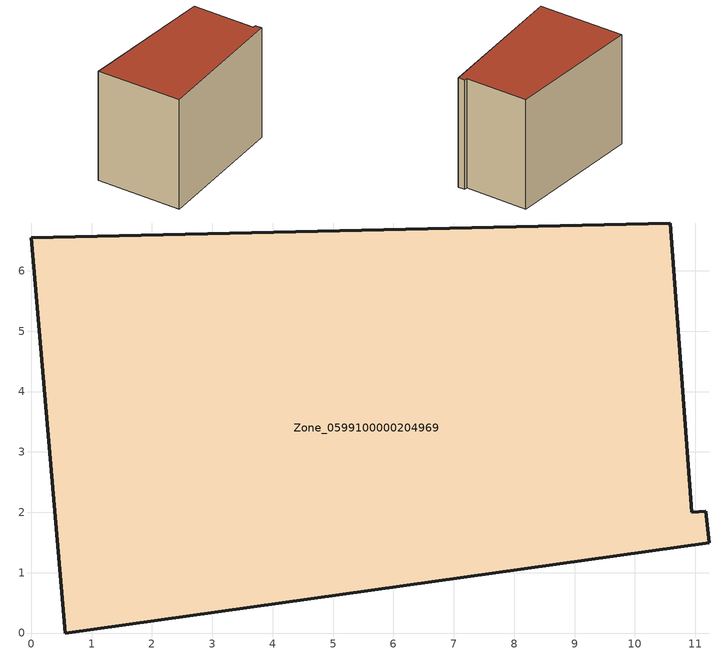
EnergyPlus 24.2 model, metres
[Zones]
Zone_0599100000204969
 floor ground (C_G): 0.57,0 0,6.54 10.58,6.79 10.94,2 11.17,2.02 11.23,1.49 z0
 wall outside (C_F): 0.57,0 11.23,1.49 11.17,2.02 10.94,2 10.58,6.79 0,6.54 0.57,0 z0:8.59
 roof outside (C_R): 0,6.54 0.57,0 11.23,1.49 11.17,2.02 10.94,2 10.58,6.79 z8.59
[BUILDING]
Pand.0599100000204969: North Axis=0; Terrain=City; Loads Convergence Tolerance Value=0.04; Temperature Convergence Tolerance Value=0.4; Solar Distribution=FullExterior; Maximum Number of Warmup Days=25; Minimum Number of Warmup Days=1
[Site:Location]
Rotterdam.The.Hague.AP_ZH_NLD Design_Conditions: Latitude=51.96; Longitude=4.45; Time Zone=1; Elevation=-4.5
[SITE:GROUNDTEMPERATURE:BUILDINGSURFACE]
18, 18, 18, 18, 18, 18, 18, 18, 18, 18, 18, 18
[MATERIAL] Thermal Absorptance=0.9; Solar Absorptance=0.7; Visible Absorptance=0.7
Name | Roughness | Thickness | Conductivity | Density | Specific Heat
G.TC.1992-2005 | MediumSmooth | 0.15 | 0.06 | 540 | 1210
F.TC.1992-2005 | Rough | 0.3 | 0.12 | 1920 | 840
R.TC.1992-2005 | MediumRough | 0.2 | 0.08 | 1500 | 1000
[CONSTRUCTION]
C_G: G.TC.1992-2005
C_F: F.TC.1992-2005
C_R: R.TC.1992-2005
[ZONE]
Zone_0599100000204969: Type=1; Multiplier=1; Ceiling Height=Autocalculate; Volume=Autocalculate; Floor Area=autocalculate; Part of Total Floor Area=Yes
[ZONEINFILTRATION:DESIGNFLOWRATE]
Infil_Zone_0599100000204969: Zone or ZoneList or Space or SpaceList=Zone_0599100000204969; Schedule=AlwaysOn; Design Flow Rate Calculation Method=Flow/Area; Flow Rate per Floor Area=0.0015; Constant Term Coefficient=1; Temperature Term Coefficient=0; Velocity Term Coefficient=0; Velocity Squared Term Coefficient=0
[HVACTEMPLATE:ZONE:IDEALLOADSAIRSYSTEM]
Zone_0599100000204969: Maximum Heating Supply Air Temperature=50; Minimum Cooling Supply Air Temperature=13; Maximum Heating Supply Air Humidity Ratio=0.0156; Minimum Cooling Supply Air Humidity Ratio=0.0077; Heating Limit=NoLimit; Cooling Limit=NoLimit; Dehumidification Control Type=ConstantSensibleHeatRatio; Cooling Sensible Heat Ratio=0.7; Dehumidification Setpoint=60; Humidification Control Type=None; Humidification Setpoint=30; Outdoor Air Method=None; Outdoor Air Flow Rate per Person=0.00944; Outdoor Air Flow Rate per Zone Floor Area=0; Outdoor Air Flow Rate per Zone=0; Demand Controlled Ventilation Type=None; Outdoor Air Economizer Type=NoEconomizer; Heat Recovery Type=None; Sensible Heat Recovery Effectiveness=0.7; Latent Heat Recovery Effectiveness=0.65
[ZONECONTROL:THERMOSTAT]
ThermostatControl_Zone_0599100000204969: Zone or ZoneList=Zone_0599100000204969; Control Type Schedule=DualSetpointControlType; Control 1=Thermostat_Zone_0599100000204969; Temperature Difference Between Cutout And Setpoint=0
[THERMOSTATSETPOINT:DUALSETPOINT]
Thermostat_Zone_0599100000204969: Heating Setpoint Temperature Schedule=HeatingSetpoint_Zone_0599100000204969; Cooling Setpoint Temperature Schedule=CoolingSetpoint_Zone_0599100000204969
[SCHEDULE:COMPACT]
HeatingSetpoint_Zone_0599100000204969: Through: 12/31, For: AllDays, Until: 24:00, 21
CoolingSetpoint_Zone_0599100000204969: Through: 12/31, For: AllDays, Until: 24:00, 24
DualSetpointControlType: Through: 12/31, For: AllDays, Until: 24:00, 4
AlwaysOn: Through: 12/31, For: AllDays, Until: 24:00, 1
